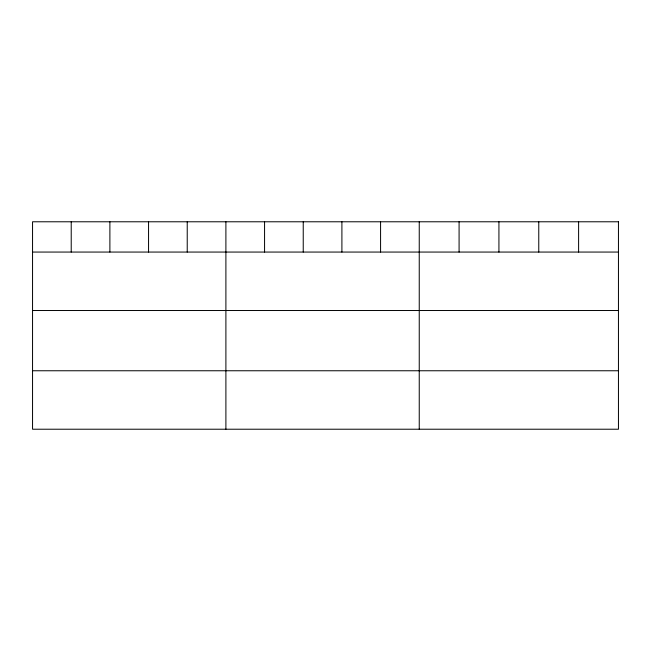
<?xml version="1.0" encoding="UTF-8"?>
<svg xmlns="http://www.w3.org/2000/svg" width="651" height="651" viewBox="0 0 651 651"><rect width="100%" height="100%" fill="white"/><g stroke="black" fill="none" stroke-linecap="round" stroke-linejoin="round"><path stroke-width="0.98" d="M32.55 252.059L618.45 252.059M32.55 310.519L618.45 310.519M32.55 370.761L618.45 370.761M578.609 221.779L578.609 252.059M538.768 221.779L538.768 252.059M498.926 221.779L498.926 252.059M459.085 221.779L459.085 252.059M419.244 221.779L419.244 429.221M380.575 221.779L380.575 252.059M341.905 221.779L341.905 252.059M303.236 221.779L303.236 252.059M264.566 221.779L264.566 252.059M225.897 221.779L225.897 429.221M187.228 221.779L187.228 252.059M148.558 221.779L148.558 252.059M109.889 221.779L109.889 252.059M71.219 221.779L71.219 252.059M618.45 221.779L32.55 221.779L32.55 429.221L618.45 429.221L618.45 221.779"/></g></svg>
